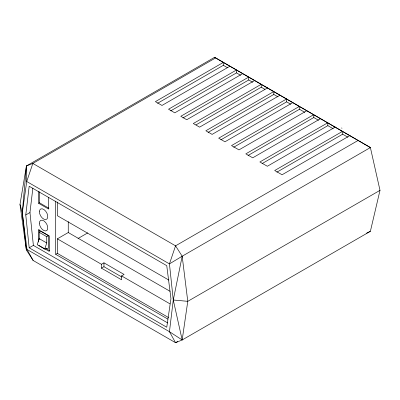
<?xml version="1.0" encoding="UTF-8"?>
<svg xmlns="http://www.w3.org/2000/svg" width="400" height="400" viewBox="0 0 400 400"><rect width="100%" height="100%" fill="white"/><g stroke="black" fill="none" stroke-linecap="round" stroke-linejoin="round"><path stroke-width="0.6" d="M20 204.46L22.28 212.83L27.02 249.47L26.365 250.005L22.28 212.83L26.415 165.965L214.625 57.3L370.385 147.56L380 190.34L370.385 231.3L182.18 339.965L175.55 342.7L33.13 260.47L26.365 250.005L20 204.46L26.415 165.965L32.84 163.44L215.595 57.93L370.385 147.56L182.18 256.22L169.445 263.89L26.73 181.5L26.415 165.965M25.77 214.97L29.18 186.24L166.755 265.67L170.95 298.665L166.755 327.24L29.18 247.81L25.77 214.97L29.965 212.55L32.865 188.1M22.28 212.83L26.73 181.5L32.84 163.44L175.55 245.835L182.18 256.22L173.275 300.005L169.445 331.695L175.55 342.7L177.715 341.45M33.13 260.47L27.02 249.47L169.445 331.695L182.18 339.965L187.775 301.325L182.18 256.22M44.755 249.04L46.735 242.97L46.735 236.675L39.185 232.315L40.865 231.345L48.415 235.705L48.415 248.3L44.755 249.04L37.205 244.68L39.185 238.61L46.735 242.97M157.555 103.295L223.345 65.315L227.405 67.655M229.94 66.215L161.99 105.445L155.4 101.635L223.345 62.405L223.345 65.315M170.69 110.88L236.485 72.895L240.655 75.305M242.745 73.605L174.795 112.835L168.535 109.22L236.485 69.99L236.485 72.895M182.95 117.955L248.74 79.975L252.71 82.265M38.565 191.625L38.565 203.25L39.405 202.765L48.94 208.27M254.695 80.505L186.745 119.735L180.79 116.295L248.74 77.065L248.74 79.975M196.005 124.875L261.255 87.2L264.92 89.315M267.54 87.92L199.59 127.15L193.31 123.525L261.255 84.295L261.255 87.2M208.01 132.43L273.805 94.445L277.98 96.855M280.07 95.155L212.12 134.385L205.855 130.77L273.805 91.54L273.805 94.445M46.735 236.675L48.415 235.705M29.18 247.81L33.375 245.39L167.71 322.95M220.845 139.84L286.64 101.855L290.815 104.265M292.905 102.565L224.96 141.795L218.69 138.18L286.64 98.95L286.64 101.855M168.54 317.545L57.36 253.36L57.36 238.835L68.26 232.54L170.085 291.33M233.68 147.25L299.475 109.265L304.795 112.335M78.03 238.495L87.755 232.88M55.685 201.05L55.685 254.325L57.36 253.36M306.92 110.66L238.975 149.89L231.525 145.59L299.475 106.36L299.475 109.265M247.99 155.51L313.785 117.525L318.55 120.275M320.665 118.595L252.715 157.825L245.835 153.85L313.785 114.62L313.785 117.525M262.045 163.625L327.84 125.64L333.16 128.715M335.29 127.035L267.345 166.265L259.89 161.965L327.84 122.735L327.84 125.64M101.44 264.28L103.955 262.83L124.09 274.45L121.575 275.905L121.575 279.78L101.44 268.155L101.44 264.28L57.36 238.835M101.44 268.155L103.955 266.705L121.97 277.105M276.86 172.18L342.655 134.195L347.915 137.23M350.015 135.54L282.07 174.77L274.705 170.52L342.655 131.29L342.655 134.195M358.305 140.325L175.55 245.835L169.445 263.89L173.275 300.005L182.18 339.965M380 190.34L187.775 301.325L173.275 300.005M366.57 233.16L370.385 231.3M341.555 127.975L342.005 128.235M38.565 203.25L48.63 209.06L48.63 197.435M168.885 280.09L57.36 215.705L57.36 201.955M121.575 275.905L169.965 303.845M45.97 248.545L49.605 250.64M55.685 254.325L167.94 319.14M38.9 245.43L49.285 251.425L49.285 235.93L38.38 229.63L38.38 242.03M214.625 57.3L215.595 57.93M29.965 212.55L33.375 245.39M103.955 262.83L103.955 266.705M68.26 221.585L68.26 232.54M39.405 191.755L39.405 202.765M39.215 229.77L39.215 239.685M39.4 211.75A5.93 3.425 60 0 0 45.69 219.575A5.93 3.425 60 0 0 45.69 211.19A5.93 3.425 60 0 0 39.4 211.75M39.4 223.13A5.93 3.425 60 0 0 45.69 230.955A5.93 3.425 60 0 0 45.69 222.565A5.93 3.425 60 0 0 39.4 223.13"/></g></svg>
